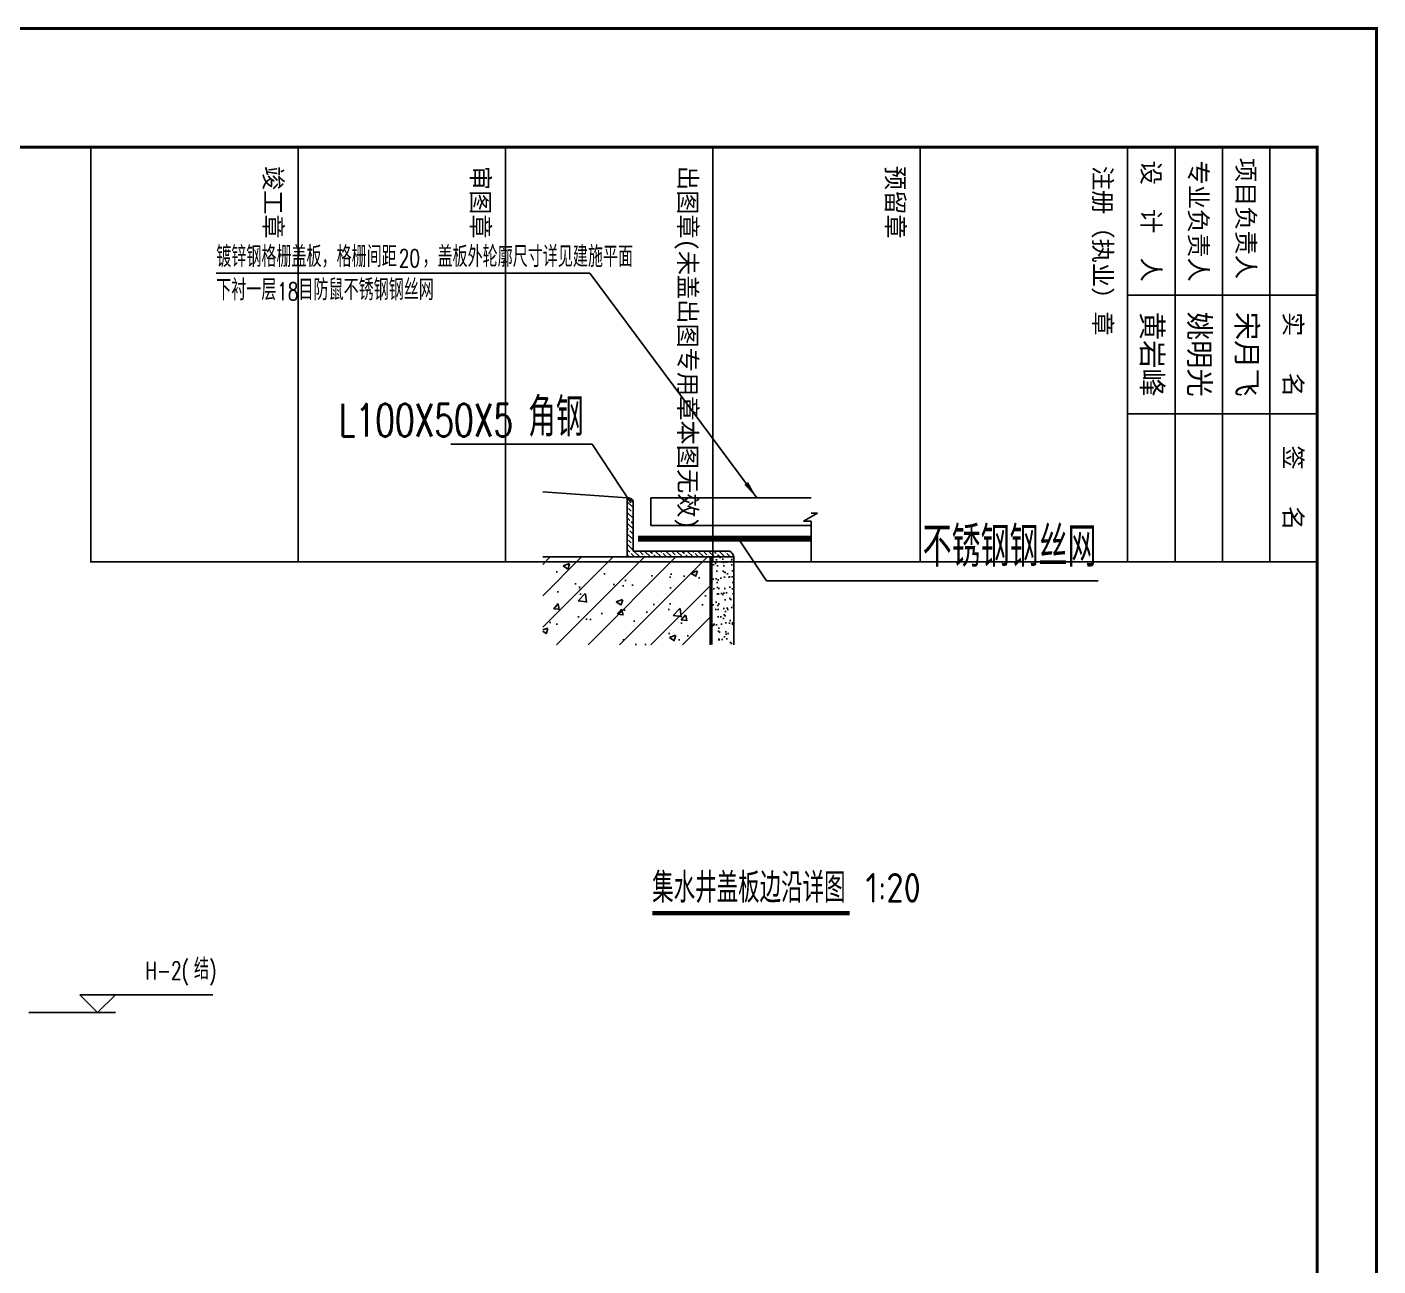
# Model space of a CAD drawing. Extents: x -40548 to 155442, y 5688 to 67136.
# Drawn here: x 132087 to 136647, y 18337 to 22518 of the extents above; entities that cross this region are included whole.
import ezdxf
from ezdxf.enums import TextEntityAlignment as Align

# ---------------------------------------------------------------- set-up
doc = ezdxf.new("R2010")
doc.units = 0
doc.header["$LTSCALE"] = 1000
doc.linetypes.add('0_Grid$0$0_Setback$0$CONCEPT$0${ Batten }', pattern=[0])
doc.linetypes.add('DASH', pattern=[0.35, 0.25, -0.1])
doc.layers.get('DEFPOINTS').update_dxf_attribs({"color": 200})
for name, color, linetype in [('0-cxFrame', 155, 'Continuous'), ('A-TEXT', 61, 'Continuous'), ('AD-LEVL-HIGH', 61, 'Continuous'), ('AS-WALL', 40, 'Continuous'), ('DIM_SYMB', 3, 'Continuous'), ('M1', 7, 'Continuous'), ('PUB_DIM', 3, 'Continuous'), ('PUB_HATCH', 8, 'Continuous'), ('qianming', 155, 'Continuous'), ('填充', 8, 'Continuous')]:
    doc.layers.add(name, color=color, linetype=linetype)
doc.layers.add('0-cxText', color=131, linetype='Continuous', lineweight=25)
doc.styles.add('_TCH_DIM', font='SIMPLEX', dxfattribs={"bigfont": 'GBCBIG'})
doc.styles.add('cx_biaoti', font='')
doc.styles.add('cx_tuming', font='simhei.ttf')
doc.styles.add('cx_tuqian1', font='')
doc.styles.get("Standard").update_dxf_attribs({"font": 'gbenor.shx', "bigfont": 'gbcbig.shx'})
doc.styles.add('图框宋体', font='', dxfattribs={"width": 0.75})
doc.styles.add('黑体', font='', dxfattribs={"width": 0.9})
doc.styles.get('cx_biaoti').set_extended_font_data('SimSun')
doc.styles.get('cx_tuqian1').set_extended_font_data('SimSun')
doc.styles.get('图框宋体').set_extended_font_data('SimSun')
doc.styles.get('黑体').set_extended_font_data('冬青黑体简体中文 W3')

# ---------------------------------------------------------------- blocks, each defined once
blk = doc.blocks.new('zjcx_lan_xinxi(Dragon)')
for p, q in [((7000, -3200), (0, -3200)), ((7000, -6700), (0, -6700)), ((7000, -10200), (0, -10200)), ((7000, -13700), (0, -13700)), ((7000, -17200), (0, -17200))]:
    blk.add_line(p, q)
at = {"const_width": 25}
blk.add_lwpolyline([(0, -20700), (7000, -20700), (7000, 0), (0, 0)], close=True, dxfattribs=at)
for points in [[(2500, -3200), (2500, 0)], [(4500, -3200), (4500, 0)], [(0, -800), (7000, -800)], [(0, -1600), (7000, -1600)], [(0, -2400), (7000, -2400)]]:
    blk.add_lwpolyline(points)
for points in [[(7000, -3200), (7000, 0)], [(0, -3200), (7000, -3200)], [(0, -20700), (7000, -20700), (7000, -3200)], [(0, -20700), (7000, -20700)]]:
    blk.add_lwpolyline(points, dxfattribs=at)
at = {"style": '图框宋体'}
for s, p in [('实   名', (3500, -400)), ('签   名', (5750, -400)), ('项目负责人', (1204, -1200)), ('专业负责人', (1250, -2000)), ('设  计  人', (1250, -2800))]:
    blk.add_text(s, height=300, dxfattribs=at).set_placement(p, align=Align.MIDDLE)
for s, p in [('注册（执业）章', (318, -3771)), ('预留章', (318, -7271)), ('出图章(未盖出图专用章本图无效)', (318, -10771)), ('审图章', (318, -14271)), ('竣工章', (318, -17771))]:
    blk.add_text(s, height=300, dxfattribs=at).set_placement(p)
blk = doc.blocks.new('T-信息(Dragon)')
at = {"layer": '0-cxFrame'}
blk.add_blockref('zjcx_lan_xinxi(Dragon)', (0, 0), dxfattribs=at)
at = {"layer": 'qianming', "color": 3, "style": 'cx_biaoti'}
for s, p in [('宋月飞', (3497, -1185)), ('姚明光', (3497, -1985)), ('黄岩峰', (3497, -2785))]:
    blk.add_text(s, height=350, dxfattribs=at).set_placement(p, align=Align.MIDDLE_CENTER)
blk = doc.blocks.new('TK22.A1 L(Dragon)')
at = {"layer": '0-cxFrame', "color": 7, "const_width": 0.5}
blk.add_lwpolyline([(0, 0), (-841, 0), (-841, 594), (0, 594)], close=True, dxfattribs=at)
at = {"layer": '0-cxFrame', "const_width": 0.5}
blk.add_lwpolyline([(-80, 10), (-821, 10), (-821, 584), (-80, 584)], close=True, dxfattribs=at)
at = {"layer": '0-cxFrame', "xscale": 0.01, "yscale": 0.01, "zscale": 0.01}
blk.add_blockref('T-信息(Dragon)', (-821, 584), dxfattribs=at)
at = {"style": '黑体', "flags": 4}
blk.add_attdef('图幅', text='', height=3.3, dxfattribs=at).set_placement((-40, 3), align=Align.RIGHT)
at = {"layer": '0-cxText', "flags": 4}
for tag, height, style, p in [('建设单位', 3.5, 'cx_tuming', (-45, 240)), ('项目名称', 3.5, 'cx_tuming', (-45, 210)), ('子项名称', 3.5, 'cx_tuming', (-45, 180)), ('工程编号', 3.3, 'cx_tuqian1', (-35, 165)), ('图名1', 3.5, 'cx_tuming', (-45, 87)), ('图名2', 3.5, 'cx_tuming', (-45, 79)), ('图名3', 3.5, 'cx_tuming', (-45, 71)), ('出图日期', 3.3, 'cx_tuqian1', (-39, 60)), ('专业', 3.3, 'cx_tuqian1', (-55, 52)), ('图号', 3.3, 'cx_tuqian1', (-55, 44)), ('版次', 3.3, 'cx_tuqian1', (-20, 44))]:
    blk.add_attdef(tag, text='', height=height, dxfattribs=dict(at, style=style)).set_placement(p, align=Align.MIDDLE)
at = {"layer": 'DEFPOINTS', "color": 6, "flags": 4}
for tag, height, style, p in [('tufu', 3.3, '黑体', (-12, 12)), ('dwfname', 4, 'cx_tuqian1', (-80, 3))]:
    blk.add_attdef(tag, text='', height=height, dxfattribs=dict(at, style=style)).set_placement(p, align=Align.RIGHT)

msp = doc.modelspace()

# ---------------------------------------------------------------- hatches: boundary and pattern name
at = {"layer": 'DIM_SYMB'}
msp.add_hatch(color=256, dxfattribs=at).paths.add_polyline_path([(134550, 20929.9), (134520.6, 20982.8), (134507.8, 20973.3)], flags=17)
at = {"layer": 'PUB_HATCH'}
h = msp.add_hatch(dxfattribs=at)
h.set_pattern_fill('钢筋混凝土', color=256, scale=30.012005, angle=360, style=0)
h.set_pattern_definition([(45, (-1972674.18, -690895.035), (-53.0542303, 53.0542303), []), (50, (-1972674.18, -690895.04), (215.26416, -18.833174), [22.509004, -247.59904]), (355, (-1972674.18, -690895.04), (-41.642057, 225.74794), [18.007203, -198.079232]), (100.4514, (-1972656.24, -690896.6), (173.622263, 206.914628), [19.129709, -210.426804]), (46.1842, (-1972674.18, -690835), (320.300435, -49.675575), [33.763505, -371.39856]), (96.6356, (-1972647.5, -690839.15), (280.511016, 292.3523), [28.694564, -315.640156]), (351.1842, (-1972674.18, -690835), (280.51079, 292.35252), [27.010804, -297.118848]), (21, (-1972644.17, -690850.02), (179.143773, -120.834001), [22.509004, -247.59904]), (326, (-1972644.17, -690850.02), (73.02381, 217.632066), [18.007203, -198.079232]), (71.4514, (-1972629.24, -690860.09), (252.167656, 96.797868), [19.129709, -210.426804]), (37.5, (-1972674.18, -690895.035), (3.6494164, 99.9081194), [0, -195.678271, 0, -201.080432, 0, -198.829532]), (7.5, (-1972674.18, -690895.04), (78.952442, 118.370862), [0, -114.6458583, 0, -191.1764706, 0, -75.780312]), (327.5, (-1972741.104, -690895.035), (160.2108152, -6.7691692), [0, -75.030012, 0, -234.0936375, 0, -310.62425]), (317.5, (-1972771.12, -690895.04), (175.025861, 30.043512), [0, -97.539016, 0, -155.462185, 0, -220.588235])])
h.paths.add_polyline_path([(133827.7, 20433.2), (134392.3, 20433.2), (134392.3, 20729.9), (133827.7, 20729.9), (133827.7, 20659.4), (133869.7, 20644.1), (133827.7, 20636.7)])
h = msp.add_hatch(dxfattribs=at)
h.set_pattern_fill('AR-SAND', color=256, scale=20.008003, angle=360, style=0)
h.set_pattern_definition([(37.5, (-643165.637, 86440.995), (-1.2603713, 38.5518961), [0, -30.4121649, 0, -34.0136054, 0, -32.5130052]), (7.5, (-643165.637, 86440.995), (35.409698, 56.4655075), [0, -16.4065626, 0, -27.4109644, 0, -10.5042017]), (327.5, (-643190.247, 86440.995), (62.3077603, 0.1132264), [0, -10.0040016, 0, -36.0144058, 0, -47.0188075]), (317.5, (-643190.247, 86440.995), (60.1465907, 17.5605355), [0, -5.0020008, 0, -23.6094438, 0, -27.0108043])])
h.paths.add_polyline_path([(134398.3, 20434), (134472.4, 20433.2), (134472.4, 20729.9), (134398.3, 20730.7)])
at = {"layer": '填充'}
h = msp.add_hatch(dxfattribs=at)
h.set_pattern_fill('ANSI33', color=256, scale=8, angle=90, style=0)
h.set_pattern_definition([(135, (-3142787.546, -658956.349), (-17.96051224, -17.96051224), []), (135, (-3142787.546, -658938.388), (-17.96051224, -17.96051224), [12.7, -6.35])])
h.paths.add_polyline_path([(134132.5, 20749.9), (134132.5, 20918.6, 0.294493), (134112.5, 20929.9), (134112.5, 20729.9), (134392.3, 20729.9), (134472.4, 20729.9, 0.179087), (134459.1, 20749.9), (134172.5, 20749.9)])

# ---------------------------------------------------------------- linework, layer by layer
for p, q in [((134488.4, 20791.2), (134582.8, 20649.6)), ((134582.8, 20649.6), (135702.4, 20649.6))]:
    msp.add_line(p, q)
at = {"linetype": 'DASH', "ltscale": 0.2, "const_width": 20}
msp.add_lwpolyline([(134148.8, 20791.3), (134733.9, 20791.3)], dxfattribs=at)
at = {"layer": 'AD-LEVL-HIGH', "linetype": '0_Grid$0$0_Setback$0$CONCEPT$0${ Batten }'}
for p, q in [((132324.7, 19192.4), (132264.7, 19252.4)), ((132264.7, 19252.4), (132713.5, 19252.4)), ((132324.7, 19192.4), (132384.7, 19252.4)), ((132092.9, 19192.4), (132384.7, 19192.4))]:
    msp.add_line(p, q, dxfattribs=at)
at = {"layer": 'AS-WALL'}
for p, q in [((133827.7, 20950), (134112.5, 20929.9)), ((134112.5, 20929.9), (134112.5, 20729.9)), ((134132.5, 20918.6), (134132.5, 20749.9)), ((134192.5, 20929.9), (134192.5, 20835.7)), ((134192.5, 20929.9), (134512.4, 20929.9)), ((134512.4, 20929.9), (134733.9, 20929.9)), ((134192.5, 20835.7), (134733.9, 20835.7)), ((134132.5, 20749.9), (134459.1, 20749.9)), ((134172.5, 20749.9), (134459.1, 20749.9)), ((133827.7, 20729.9), (134392.3, 20729.9)), ((134112.5, 20729.9), (134472.4, 20729.9)), ((134392.3, 20729.9), (134392.3, 20433.2)), ((134398.3, 20730.7), (134398.3, 20434)), ((134472.4, 20729.9), (134472.4, 20433.2))]:
    msp.add_line(p, q, dxfattribs=at)
for centre, radius, start, end in [((134113.7, 20908.8), 21.2, 27.7385, 93.3758), ((134438.7, 20722), 34.6, 13.1868, 53.8)]:
    msp.add_arc(centre, radius, start, end, dxfattribs=at)
at = {"layer": 'DIM_SYMB'}
for p, q in [((133986.7, 21687.4), (132725.4, 21687.4)), ((134550, 20929.9), (133986.7, 21687.4))]:
    msp.add_line(p, q, dxfattribs=at)
at = {"layer": 'DIM_SYMB', "const_width": 14}
msp.add_lwpolyline([(134196.8, 19528), (134863.8, 19528)], dxfattribs=at)
at = {"layer": 'M1', "ltscale": 5}
for p, q in [((134754.6, 20877.3), (134708.1, 20851.3)), ((134708.1, 20851.3), (134733.9, 20851.3)), ((134733.9, 20877.3), (134754.6, 20877.3)), ((134733.9, 20851.3), (134733.9, 20712.2))]:
    msp.add_line(p, q, dxfattribs=at)
at = {"layer": 'PUB_DIM'}
for p, q in [((133994.1, 21110.2), (133517.2, 21110.2)), ((134124.4, 20912.9), (133994.1, 21110.2))]:
    msp.add_line(p, q, dxfattribs=at)

# ---------------------------------------------------------------- block references
at = {"layer": '0-cxFrame', "xscale": 20, "yscale": 20, "zscale": 20, "rotation": 270}
msp.add_blockref('TK22.A1 L(Dragon)', (124761.8, 5693.3), dxfattribs=at)

# ---------------------------------------------------------------- texts
at = {"layer": 'A-TEXT', "style": '_TCH_DIM'}
for s, height, p in [('角钢', 130.21, (133778, 21136.5)), ('不锈钢钢丝网', 135.78, (135110, 20697))]:
    msp.add_text(s, height=height, dxfattribs=at).set_placement(p)
at = {"layer": 'A-TEXT', "style": '_TCH_DIM', "width": 0.705882}
msp.add_text('L100X50X5', height=109.86, dxfattribs=at).set_placement((133139.1, 21136.5))
at = {"layer": 'AD-LEVL-HIGH', "color": 7, "linetype": '0_Grid$0$0_Setback$0$CONCEPT$0${ Batten }', "style": '_TCH_DIM'}
msp.add_text('结', height=70.5, dxfattribs=at).set_placement((132650.1, 19304.5))
at = {"layer": 'AD-LEVL-HIGH', "color": 7, "linetype": '0_Grid$0$0_Setback$0$CONCEPT$0${ Batten }', "style": '_TCH_DIM', "width": 0.705882}
for s, p in [('H-2(', (132486.1, 19304.5)), (')', (132701.5, 19304.5))]:
    msp.add_text(s, height=59.5, dxfattribs=at).set_placement(p)
at = {"layer": 'DIM_SYMB', "color": 7, "style": '_TCH_DIM'}
for s, height, p in [('镀锌钢格栅盖板，格栅间距', 70.519, (132725.4, 21708.4)), ('，盖板外轮廓尺寸详见建施平面', 70.519, (133421.4, 21708.4)), ('下衬一层', 70.52, (132725.4, 21596.4)), ('目防鼠不锈钢钢丝网', 70.52, (133002.8, 21596.4))]:
    msp.add_text(s, height=height, dxfattribs=at).set_placement(p)
at = {"layer": 'DIM_SYMB', "color": 7, "style": '_TCH_DIM', "width": 0.705882}
for s, p in [('20', (133341.4, 21708.4)), ('18', (132930.8, 21596.4))]:
    msp.add_text(s, height=59.5, dxfattribs=at).set_placement(p)
at = {"layer": 'DIM_SYMB', "color": 7}
for s, height, p in [('集水井盖板边沿详图', 100.74, (134196.8, 19563.4)), ('1:20', 100, (134916.8, 19563.4))]:
    msp.add_text(s, height=height, dxfattribs=at).set_placement(p)

doc.saveas('drawing.dxf')
